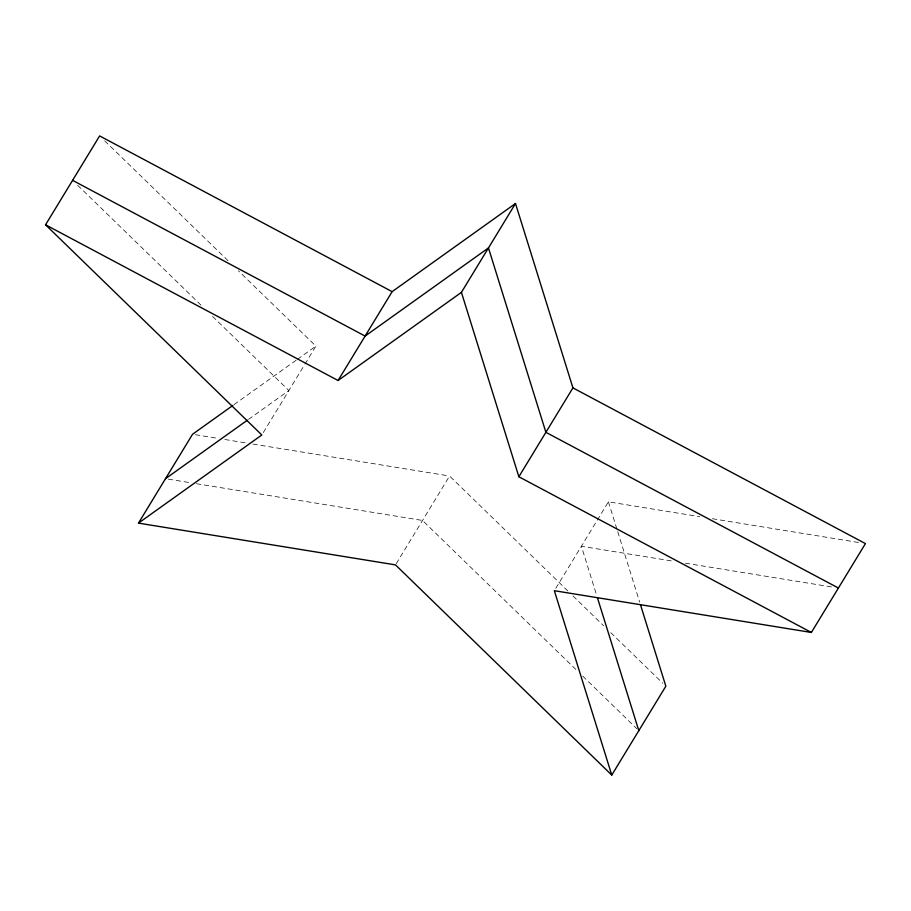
<?xml version="1.0" encoding="UTF-8"?>
<svg xmlns="http://www.w3.org/2000/svg" width="911" height="911" viewBox="0 0 911 911"><rect width="100%" height="100%" fill="white"/><g stroke="black" fill="none" stroke-linecap="round" stroke-linejoin="round"><path stroke-width="0.68" stroke-dasharray="4.55 3.42" d="M263.29 432.577L304.217 365.334M304.946 364.127L315.901 346.112L238.375 270.761M396.228 563.681L449.578 476.02L567.917 591.034M555.812 588.301L608.423 501.836L699.716 516.674M234.047 404.598L296.303 360.118M297.464 359.298L315.901 346.112M248.521 419.379L288.867 390.546L211.329 315.195M195.353 434.706L217.831 438.362M224.858 439.501L247.325 443.156M252.939 444.067L449.578 476.02M712.356 518.723L859.836 542.694M168.319 479.14L190.786 482.796M196.412 483.707L422.533 520.454L577.608 671.156M671.27 560.88L581.389 546.27L596.591 595.077M685.323 563.157L832.791 587.128M104.731 140.875L228.171 260.853M573.019 595.988L603.617 625.732M610.769 632.678L662.798 683.239M77.686 185.309L201.137 305.276M582.71 676.11L636.778 728.663M608.423 501.836L617.294 530.304M617.715 531.66L639.67 602.16"/><path stroke-width="1.37" d="M611.771 775.079L395.499 564.888L138.472 523.119L261.833 434.98L45.55 224.789L99.629 135.921L392.14 291.645L515.501 203.506L572.928 387.881L865.45 543.605L811.371 632.462L554.343 590.704L611.771 775.079L665.85 686.211L640.513 604.87M138.472 523.119L192.551 434.251L232.897 405.429M45.55 224.789L338.072 380.502L392.14 291.645M338.072 380.502L461.421 292.363L515.501 203.506M811.371 632.462L518.86 476.749L572.928 387.881M165.506 478.685L247.359 420.199M72.584 180.355L365.106 336.079L488.467 247.94L545.894 432.315L838.416 588.039M597.434 597.787L638.816 730.645M461.421 292.363L518.86 476.749"/></g></svg>
